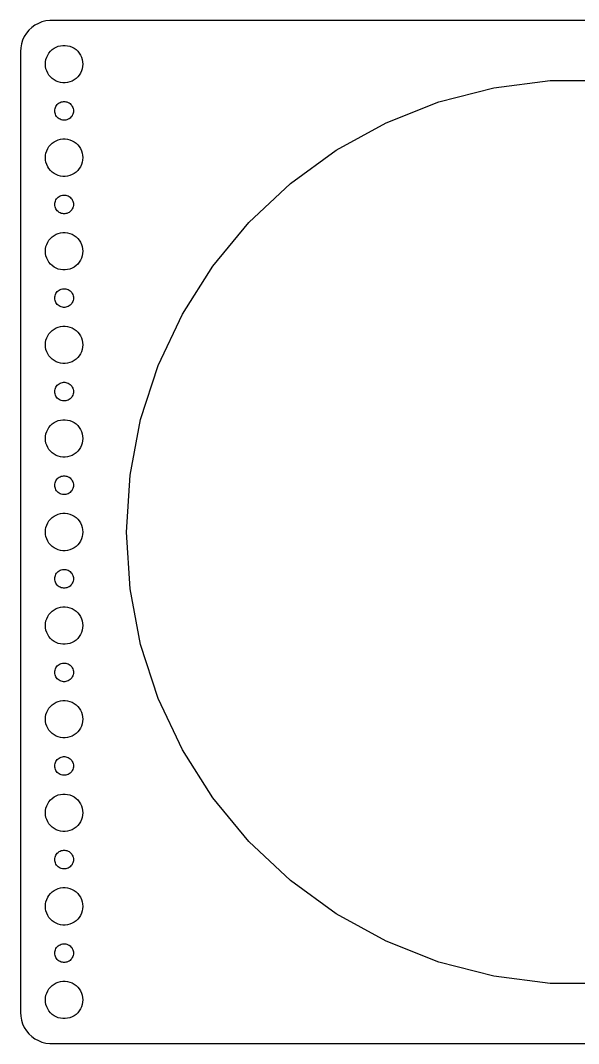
# Model space of a CAD drawing. Header units: metres. Extents: x -90 to 90, y -82 to 82.
# Drawn here: x -89.5 to 0, y -82 to 82 of the extents above; entities that cross this region are included whole.
import ezdxf

# ---------------------------------------------------------------- set-up
doc = ezdxf.new("R2010")
doc.units = ezdxf.units.M

msp = doc.modelspace()

# ---------------------------------------------------------------- linework, layer by layer
for p, q in [((-84.8139, 81.9901), (-85.4369, 81.9114)), ((84.8139, 81.9901), (-84.8139, 81.9901)), ((-88.1448, 80.4227), (-88.5451, 79.9389)), ((-87.6871, 80.8526), (-88.1448, 80.4227)), ((-87.1791, 81.2216), (-87.6871, 80.8526)), ((-86.6289, 81.5241), (-87.1791, 81.2216)), ((-86.0451, 81.7553), (-86.6289, 81.5241)), ((-85.4369, 81.9114), (-86.0451, 81.7553)), ((-89.1489, 78.8406), (-89.3429, 78.2434)), ((-88.8815, 79.4088), (-89.1489, 78.8406)), ((-88.5451, 79.9389), (-88.8815, 79.4088)), ((-89.4606, 77.6267), (-89.5, 77)), ((-89.3429, 78.2434), (-89.4606, 77.6267)), ((-84.6869, 77.0536), (-84.4123, 77.3115)), ((-84.4123, 77.3115), (-84.1075, 77.533)), ((-84.1075, 77.533), (-83.7773, 77.7145)), ((-83.7773, 77.7145), (-83.427, 77.8532)), ((-83.427, 77.8532), (-83.0621, 77.9469)), ((-83.0621, 77.9469), (-82.6884, 77.9941)), ((-82.6884, 77.9941), (-82.3116, 77.9941)), ((-82.3116, 77.9941), (-81.9379, 77.9469)), ((-81.9379, 77.9469), (-81.573, 77.8532)), ((-81.573, 77.8532), (-81.2227, 77.7145)), ((-81.2227, 77.7145), (-80.8925, 77.533)), ((-80.8925, 77.533), (-80.5877, 77.3115)), ((-80.5877, 77.3115), (-80.3131, 77.0536)), ((-89.5, 77), (-89.5, -77)), ((-85.4763, 75.376), (-85.4057, 75.7461)), ((-85.4057, 75.7461), (-85.2893, 76.1044)), ((-85.2893, 76.1044), (-85.1289, 76.4453)), ((-85.1289, 76.4453), (-84.927, 76.7634)), ((-84.927, 76.7634), (-84.6869, 77.0536)), ((-80.3131, 77.0536), (-80.073, 76.7634)), ((-80.073, 76.7634), (-79.8711, 76.4453)), ((-79.8711, 76.4453), (-79.7107, 76.1044)), ((-79.7107, 76.1044), (-79.5943, 75.7461)), ((-79.5943, 75.7461), (-79.5237, 75.376)), ((-85.5, 75), (-85.4763, 75.376)), ((-85.4763, 74.624), (-85.5, 75)), ((-85.4057, 74.2539), (-85.4763, 74.624)), ((-85.2893, 73.8956), (-85.4057, 74.2539)), ((-85.1289, 73.5547), (-85.2893, 73.8956)), ((-79.7107, 73.8956), (-79.8711, 73.5547)), ((-79.5943, 74.2539), (-79.7107, 73.8956)), ((-79.5237, 74.624), (-79.5943, 74.2539)), ((-79.5237, 75.376), (-79.5, 75)), ((-79.5, 75), (-79.5237, 74.624)), ((-84.927, 73.2366), (-85.1289, 73.5547)), ((-84.6869, 72.9464), (-84.927, 73.2366)), ((-84.4123, 72.6885), (-84.6869, 72.9464)), ((-84.1075, 72.467), (-84.4123, 72.6885)), ((-83.7773, 72.2855), (-84.1075, 72.467)), ((-83.427, 72.1468), (-83.7773, 72.2855)), ((-81.2227, 72.2855), (-81.573, 72.1468)), ((-80.8925, 72.467), (-81.2227, 72.2855)), ((-80.5877, 72.6885), (-80.8925, 72.467)), ((-80.3131, 72.9464), (-80.5877, 72.6885)), ((-80.073, 73.2366), (-80.3131, 72.9464)), ((-79.8711, 73.5547), (-80.073, 73.2366)), ((-13.5851, 71.2158), (-4.55231, 72.3569)), ((-4.55231, 72.3569), (4.55231, 72.3569)), ((-83.0621, 72.0531), (-83.427, 72.1468)), ((-82.6884, 72.0059), (-83.0621, 72.0531)), ((-82.3116, 72.0059), (-82.6884, 72.0059)), ((-81.9379, 72.0531), (-82.3116, 72.0059)), ((-81.573, 72.1468), (-81.9379, 72.0531)), ((-22.4037, 68.9516), (-13.5851, 71.2158)), ((-83.1387, 68.8572), (-82.9635, 68.9266)), ((-82.9635, 68.9266), (-82.7811, 68.9734)), ((-82.7811, 68.9734), (-82.5942, 68.997)), ((-82.5942, 68.997), (-82.4058, 68.997)), ((-82.4058, 68.997), (-82.2189, 68.9734)), ((-82.2189, 68.9734), (-82.0365, 68.9266)), ((-82.0365, 68.9266), (-81.8613, 68.8572)), ((-30.869, 65.6), (-22.4037, 68.9516)), ((-84, 67.5), (-83.9882, 67.688)), ((-83.9882, 67.312), (-84, 67.5)), ((-83.9882, 67.688), (-83.9529, 67.873)), ((-83.9529, 67.127), (-83.9882, 67.312)), ((-83.9529, 67.873), (-83.8947, 68.0522)), ((-83.8947, 68.0522), (-83.8145, 68.2226)), ((-83.8145, 68.2226), (-83.7135, 68.3817)), ((-83.7135, 68.3817), (-83.5934, 68.5268)), ((-83.5934, 68.5268), (-83.4561, 68.6558)), ((-83.4561, 68.6558), (-83.3037, 68.7665)), ((-83.3037, 68.7665), (-83.1387, 68.8572)), ((-81.8613, 68.8572), (-81.6963, 68.7665)), ((-81.6963, 68.7665), (-81.5439, 68.6558)), ((-81.5439, 68.6558), (-81.4065, 68.5268)), ((-81.4065, 68.5268), (-81.2865, 68.3817)), ((-81.2865, 68.3817), (-81.1855, 68.2226)), ((-81.1855, 68.2226), (-81.1053, 68.0522)), ((-81.1053, 68.0522), (-81.0471, 67.873)), ((-81.0471, 67.873), (-81.0118, 67.688)), ((-81.0118, 67.312), (-81.0471, 67.127)), ((-81.0118, 67.688), (-81, 67.5)), ((-81, 67.5), (-81.0118, 67.312)), ((-83.8947, 66.9478), (-83.9529, 67.127)), ((-83.8145, 66.7774), (-83.8947, 66.9478)), ((-83.7135, 66.6183), (-83.8145, 66.7774)), ((-83.5934, 66.4732), (-83.7135, 66.6183)), ((-83.4561, 66.3442), (-83.5934, 66.4732)), ((-83.3037, 66.2335), (-83.4561, 66.3442)), ((-83.1387, 66.1428), (-83.3037, 66.2335)), ((-82.9635, 66.0734), (-83.1387, 66.1428)), ((-82.7811, 66.0266), (-82.9635, 66.0734)), ((-82.5942, 66.003), (-82.7811, 66.0266)), ((-82.4058, 66.003), (-82.5942, 66.003)), ((-82.2189, 66.0266), (-82.4058, 66.003)), ((-82.0365, 66.0734), (-82.2189, 66.0266)), ((-81.8613, 66.1428), (-82.0365, 66.0734)), ((-81.6963, 66.2335), (-81.8613, 66.1428)), ((-81.5439, 66.3442), (-81.6963, 66.2335)), ((-81.4065, 66.4732), (-81.5439, 66.3442)), ((-81.2865, 66.6183), (-81.4065, 66.4732)), ((-81.1855, 66.7774), (-81.2865, 66.6183)), ((-81.1053, 66.9478), (-81.1855, 66.7774)), ((-81.0471, 67.127), (-81.1053, 66.9478)), ((-38.8474, 61.2138), (-30.869, 65.6)), ((-84.4123, 62.3115), (-84.1075, 62.533)), ((-84.1075, 62.533), (-83.7773, 62.7145)), ((-83.7773, 62.7145), (-83.427, 62.8532)), ((-83.427, 62.8532), (-83.0621, 62.9469)), ((-83.0621, 62.9469), (-82.6884, 62.9941)), ((-82.6884, 62.9941), (-82.3116, 62.9941)), ((-82.3116, 62.9941), (-81.9379, 62.9469)), ((-81.9379, 62.9469), (-81.573, 62.8532)), ((-81.573, 62.8532), (-81.2227, 62.7145)), ((-81.2227, 62.7145), (-80.8925, 62.533)), ((-80.8925, 62.533), (-80.5877, 62.3115)), ((-85.4763, 60.376), (-85.4057, 60.7461)), ((-85.4057, 60.7461), (-85.2893, 61.1044)), ((-85.2893, 61.1044), (-85.1289, 61.4453)), ((-85.1289, 61.4453), (-84.927, 61.7634)), ((-84.927, 61.7634), (-84.6869, 62.0536)), ((-84.6869, 62.0536), (-84.4123, 62.3115)), ((-80.5877, 62.3115), (-80.3131, 62.0536)), ((-80.3131, 62.0536), (-80.073, 61.7634)), ((-80.073, 61.7634), (-79.8711, 61.4453)), ((-79.8711, 61.4453), (-79.7107, 61.1044)), ((-79.7107, 61.1044), (-79.5943, 60.7461)), ((-79.5943, 60.7461), (-79.5237, 60.376)), ((-46.2132, 55.8622), (-38.8474, 61.2138)), ((-85.5, 60), (-85.4763, 60.376)), ((-85.4763, 59.624), (-85.5, 60)), ((-85.4057, 59.2539), (-85.4763, 59.624)), ((-85.2893, 58.8956), (-85.4057, 59.2539)), ((-79.5943, 59.2539), (-79.7107, 58.8956)), ((-79.5237, 59.624), (-79.5943, 59.2539)), ((-79.5237, 60.376), (-79.5, 60)), ((-79.5, 60), (-79.5237, 59.624)), ((-85.1289, 58.5547), (-85.2893, 58.8956)), ((-84.927, 58.2366), (-85.1289, 58.5547)), ((-84.6869, 57.9464), (-84.927, 58.2366)), ((-84.4123, 57.6885), (-84.6869, 57.9464)), ((-84.1075, 57.467), (-84.4123, 57.6885)), ((-83.7773, 57.2855), (-84.1075, 57.467)), ((-80.8925, 57.467), (-81.2227, 57.2855)), ((-80.5877, 57.6885), (-80.8925, 57.467)), ((-80.3131, 57.9464), (-80.5877, 57.6885)), ((-80.073, 58.2366), (-80.3131, 57.9464)), ((-79.8711, 58.5547), (-80.073, 58.2366)), ((-79.7107, 58.8956), (-79.8711, 58.5547)), ((-83.427, 57.1468), (-83.7773, 57.2855)), ((-83.0621, 57.0531), (-83.427, 57.1468)), ((-82.6884, 57.0059), (-83.0621, 57.0531)), ((-82.3116, 57.0059), (-82.6884, 57.0059)), ((-81.9379, 57.0531), (-82.3116, 57.0059)), ((-81.573, 57.1468), (-81.9379, 57.0531)), ((-81.2227, 57.2855), (-81.573, 57.1468)), ((-52.8502, 49.6297), (-46.2132, 55.8622)), ((-84, 52.5), (-83.9882, 52.688)), ((-83.9882, 52.312), (-84, 52.5)), ((-83.9882, 52.688), (-83.9529, 52.873)), ((-83.9529, 52.873), (-83.8947, 53.0522)), ((-83.8947, 53.0522), (-83.8145, 53.2226)), ((-83.8145, 53.2226), (-83.7135, 53.3817)), ((-83.7135, 53.3817), (-83.5934, 53.5268)), ((-83.5934, 53.5268), (-83.4561, 53.6558)), ((-83.4561, 53.6558), (-83.3037, 53.7665)), ((-83.3037, 53.7665), (-83.1387, 53.8572)), ((-83.1387, 53.8572), (-82.9635, 53.9266)), ((-82.9635, 53.9266), (-82.7811, 53.9734)), ((-82.7811, 53.9734), (-82.5942, 53.997)), ((-82.5942, 53.997), (-82.4058, 53.997)), ((-82.4058, 53.997), (-82.2189, 53.9734)), ((-82.2189, 53.9734), (-82.0365, 53.9266)), ((-82.0365, 53.9266), (-81.8613, 53.8572)), ((-81.8613, 53.8572), (-81.6963, 53.7665)), ((-81.6963, 53.7665), (-81.5439, 53.6558)), ((-81.5439, 53.6558), (-81.4065, 53.5268)), ((-81.4065, 53.5268), (-81.2865, 53.3817)), ((-81.2865, 53.3817), (-81.1855, 53.2226)), ((-81.1855, 53.2226), (-81.1053, 53.0522)), ((-81.1053, 53.0522), (-81.0471, 52.873)), ((-81.0471, 52.873), (-81.0118, 52.688)), ((-81.0118, 52.688), (-81, 52.5)), ((-81, 52.5), (-81.0118, 52.312)), ((-83.9529, 52.127), (-83.9882, 52.312)), ((-83.8947, 51.9478), (-83.9529, 52.127)), ((-83.8145, 51.7774), (-83.8947, 51.9478)), ((-83.7135, 51.6183), (-83.8145, 51.7774)), ((-83.5934, 51.4732), (-83.7135, 51.6183)), ((-83.4561, 51.3442), (-83.5934, 51.4732)), ((-83.3037, 51.2335), (-83.4561, 51.3442)), ((-83.1387, 51.1428), (-83.3037, 51.2335)), ((-82.9635, 51.0734), (-83.1387, 51.1428)), ((-82.7811, 51.0266), (-82.9635, 51.0734)), ((-82.5942, 51.003), (-82.7811, 51.0266)), ((-82.4058, 51.003), (-82.5942, 51.003)), ((-82.2189, 51.0266), (-82.4058, 51.003)), ((-82.0365, 51.0734), (-82.2189, 51.0266)), ((-81.8613, 51.1428), (-82.0365, 51.0734)), ((-81.6963, 51.2335), (-81.8613, 51.1428)), ((-81.5439, 51.3442), (-81.6963, 51.2335)), ((-81.4065, 51.4732), (-81.5439, 51.3442)), ((-81.2865, 51.6183), (-81.4065, 51.4732)), ((-81.1855, 51.7774), (-81.2865, 51.6183)), ((-81.1053, 51.9478), (-81.1855, 51.7774)), ((-81.0471, 52.127), (-81.1053, 51.9478)), ((-81.0118, 52.312), (-81.0471, 52.127)), ((-58.6537, 42.6144), (-52.8502, 49.6297)), ((-84.1075, 47.533), (-83.7773, 47.7145)), ((-83.7773, 47.7145), (-83.427, 47.8532)), ((-83.427, 47.8532), (-83.0621, 47.9469)), ((-83.0621, 47.9469), (-82.6884, 47.9941)), ((-82.6884, 47.9941), (-82.3116, 47.9941)), ((-82.3116, 47.9941), (-81.9379, 47.9469)), ((-81.9379, 47.9469), (-81.573, 47.8532)), ((-81.573, 47.8532), (-81.2227, 47.7145)), ((-81.2227, 47.7145), (-80.8925, 47.533)), ((-85.4057, 45.7461), (-85.2893, 46.1044)), ((-85.2893, 46.1044), (-85.1289, 46.4453)), ((-85.1289, 46.4453), (-84.927, 46.7634)), ((-84.927, 46.7634), (-84.6869, 47.0536)), ((-84.6869, 47.0536), (-84.4123, 47.3115)), ((-84.4123, 47.3115), (-84.1075, 47.533)), ((-80.8925, 47.533), (-80.5877, 47.3115)), ((-80.5877, 47.3115), (-80.3131, 47.0536)), ((-80.3131, 47.0536), (-80.073, 46.7634)), ((-80.073, 46.7634), (-79.8711, 46.4453)), ((-79.8711, 46.4453), (-79.7107, 46.1044)), ((-79.7107, 46.1044), (-79.5943, 45.7461)), ((-85.5, 45), (-85.4763, 45.376)), ((-85.4763, 44.624), (-85.5, 45)), ((-85.4763, 45.376), (-85.4057, 45.7461)), ((-85.4057, 44.2539), (-85.4763, 44.624)), ((-79.5943, 45.7461), (-79.5237, 45.376)), ((-79.5237, 44.624), (-79.5943, 44.2539)), ((-79.5237, 45.376), (-79.5, 45)), ((-79.5, 45), (-79.5237, 44.624)), ((-85.2893, 43.8956), (-85.4057, 44.2539)), ((-85.1289, 43.5547), (-85.2893, 43.8956)), ((-84.927, 43.2366), (-85.1289, 43.5547)), ((-84.6869, 42.9464), (-84.927, 43.2366)), ((-84.4123, 42.6885), (-84.6869, 42.9464)), ((-84.1075, 42.467), (-84.4123, 42.6885)), ((-80.5877, 42.6885), (-80.8925, 42.467)), ((-80.3131, 42.9464), (-80.5877, 42.6885)), ((-80.073, 43.2366), (-80.3131, 42.9464)), ((-79.8711, 43.5547), (-80.073, 43.2366)), ((-79.7107, 43.8956), (-79.8711, 43.5547)), ((-79.5943, 44.2539), (-79.7107, 43.8956)), ((-83.7773, 42.2855), (-84.1075, 42.467)), ((-83.427, 42.1468), (-83.7773, 42.2855)), ((-83.0621, 42.0531), (-83.427, 42.1468)), ((-82.6884, 42.0059), (-83.0621, 42.0531)), ((-82.3116, 42.0059), (-82.6884, 42.0059)), ((-81.9379, 42.0531), (-82.3116, 42.0059)), ((-81.573, 42.1468), (-81.9379, 42.0531)), ((-81.2227, 42.2855), (-81.573, 42.1468)), ((-80.8925, 42.467), (-81.2227, 42.2855)), ((-63.5322, 34.9271), (-58.6537, 42.6144)), ((-83.9882, 37.688), (-83.9529, 37.873)), ((-83.9529, 37.873), (-83.8947, 38.0522)), ((-83.8947, 38.0522), (-83.8145, 38.2226)), ((-83.8145, 38.2226), (-83.7135, 38.3817)), ((-83.7135, 38.3817), (-83.5934, 38.5268)), ((-83.5934, 38.5268), (-83.4561, 38.6558)), ((-83.4561, 38.6558), (-83.3037, 38.7665)), ((-83.3037, 38.7665), (-83.1387, 38.8572)), ((-83.1387, 38.8572), (-82.9635, 38.9266)), ((-82.9635, 38.9266), (-82.7811, 38.9734)), ((-82.7811, 38.9734), (-82.5942, 38.997)), ((-82.5942, 38.997), (-82.4058, 38.997)), ((-82.4058, 38.997), (-82.2189, 38.9734)), ((-82.2189, 38.9734), (-82.0365, 38.9266)), ((-82.0365, 38.9266), (-81.8613, 38.8572)), ((-81.8613, 38.8572), (-81.6963, 38.7665)), ((-81.6963, 38.7665), (-81.5439, 38.6558)), ((-81.5439, 38.6558), (-81.4065, 38.5268)), ((-81.4065, 38.5268), (-81.2865, 38.3817)), ((-81.2865, 38.3817), (-81.1855, 38.2226)), ((-81.1855, 38.2226), (-81.1053, 38.0522)), ((-81.1053, 38.0522), (-81.0471, 37.873)), ((-81.0471, 37.873), (-81.0118, 37.688)), ((-84, 37.5), (-83.9882, 37.688)), ((-83.9882, 37.312), (-84, 37.5)), ((-83.9529, 37.127), (-83.9882, 37.312)), ((-83.8947, 36.9478), (-83.9529, 37.127)), ((-83.8145, 36.7774), (-83.8947, 36.9478)), ((-83.7135, 36.6183), (-83.8145, 36.7774)), ((-83.5934, 36.4732), (-83.7135, 36.6183)), ((-83.4561, 36.3442), (-83.5934, 36.4732)), ((-83.3037, 36.2335), (-83.4561, 36.3442)), ((-83.1387, 36.1428), (-83.3037, 36.2335)), ((-82.9635, 36.0734), (-83.1387, 36.1428)), ((-81.8613, 36.1428), (-82.0365, 36.0734)), ((-81.6963, 36.2335), (-81.8613, 36.1428)), ((-81.5439, 36.3442), (-81.6963, 36.2335)), ((-81.4065, 36.4732), (-81.5439, 36.3442)), ((-81.2865, 36.6183), (-81.4065, 36.4732)), ((-81.1855, 36.7774), (-81.2865, 36.6183)), ((-81.1053, 36.9478), (-81.1855, 36.7774)), ((-81.0471, 37.127), (-81.1053, 36.9478)), ((-81.0118, 37.312), (-81.0471, 37.127)), ((-81.0118, 37.688), (-81, 37.5)), ((-81, 37.5), (-81.0118, 37.312)), ((-82.7811, 36.0266), (-82.9635, 36.0734)), ((-82.5942, 36.003), (-82.7811, 36.0266)), ((-82.4058, 36.003), (-82.5942, 36.003)), ((-82.2189, 36.0266), (-82.4058, 36.003)), ((-82.0365, 36.0734), (-82.2189, 36.0266)), ((-67.4088, 26.689), (-63.5322, 34.9271)), ((-83.7773, 32.7145), (-83.427, 32.8532)), ((-83.427, 32.8532), (-83.0621, 32.9469)), ((-83.0621, 32.9469), (-82.6884, 32.9941)), ((-82.6884, 32.9941), (-82.3116, 32.9941)), ((-82.3116, 32.9941), (-81.9379, 32.9469)), ((-81.9379, 32.9469), (-81.573, 32.8532)), ((-81.573, 32.8532), (-81.2227, 32.7145)), ((-85.2893, 31.1044), (-85.1289, 31.4453)), ((-85.1289, 31.4453), (-84.927, 31.7634)), ((-84.927, 31.7634), (-84.6869, 32.0536)), ((-84.6869, 32.0536), (-84.4123, 32.3115)), ((-84.4123, 32.3115), (-84.1075, 32.533)), ((-84.1075, 32.533), (-83.7773, 32.7145)), ((-81.2227, 32.7145), (-80.8925, 32.533)), ((-80.8925, 32.533), (-80.5877, 32.3115)), ((-80.5877, 32.3115), (-80.3131, 32.0536)), ((-80.3131, 32.0536), (-80.073, 31.7634)), ((-80.073, 31.7634), (-79.8711, 31.4453)), ((-79.8711, 31.4453), (-79.7107, 31.1044)), ((-85.5, 30), (-85.4763, 30.376)), ((-85.4763, 29.624), (-85.5, 30)), ((-85.4763, 30.376), (-85.4057, 30.7461)), ((-85.4057, 29.2539), (-85.4763, 29.624)), ((-85.4057, 30.7461), (-85.2893, 31.1044)), ((-79.7107, 31.1044), (-79.5943, 30.7461)), ((-79.5943, 30.7461), (-79.5237, 30.376)), ((-79.5237, 29.624), (-79.5943, 29.2539)), ((-79.5237, 30.376), (-79.5, 30)), ((-79.5, 30), (-79.5237, 29.624)), ((-85.2893, 28.8956), (-85.4057, 29.2539)), ((-85.1289, 28.5547), (-85.2893, 28.8956)), ((-84.927, 28.2366), (-85.1289, 28.5547)), ((-84.6869, 27.9464), (-84.927, 28.2366)), ((-84.4123, 27.6884), (-84.6869, 27.9464)), ((-80.3131, 27.9464), (-80.5877, 27.6884)), ((-80.073, 28.2366), (-80.3131, 27.9464)), ((-79.8711, 28.5547), (-80.073, 28.2366)), ((-79.7107, 28.8956), (-79.8711, 28.5547)), ((-79.5943, 29.2539), (-79.7107, 28.8956)), ((-84.1075, 27.467), (-84.4123, 27.6884)), ((-83.7773, 27.2855), (-84.1075, 27.467)), ((-83.427, 27.1468), (-83.7773, 27.2855)), ((-83.0621, 27.0531), (-83.427, 27.1468)), ((-82.6884, 27.0059), (-83.0621, 27.0531)), ((-82.3116, 27.0059), (-82.6884, 27.0059)), ((-81.9379, 27.0531), (-82.3116, 27.0059)), ((-81.573, 27.1468), (-81.9379, 27.0531)), ((-81.2227, 27.2855), (-81.573, 27.1468)), ((-80.8925, 27.467), (-81.2227, 27.2855)), ((-80.5877, 27.6884), (-80.8925, 27.467)), ((-70.2223, 18.03), (-67.4088, 26.689)), ((-83.9529, 22.873), (-83.8947, 23.0522)), ((-83.8947, 23.0522), (-83.8145, 23.2226)), ((-83.8145, 23.2226), (-83.7135, 23.3817)), ((-83.7135, 23.3817), (-83.5934, 23.5268)), ((-83.5934, 23.5268), (-83.4561, 23.6558)), ((-83.4561, 23.6558), (-83.3037, 23.7665)), ((-83.3037, 23.7665), (-83.1387, 23.8572)), ((-83.1387, 23.8572), (-82.9635, 23.9266)), ((-82.9635, 23.9266), (-82.7811, 23.9734)), ((-82.7811, 23.9734), (-82.5942, 23.997)), ((-82.5942, 23.997), (-82.4058, 23.997)), ((-82.4058, 23.997), (-82.2189, 23.9734)), ((-82.2189, 23.9734), (-82.0365, 23.9266)), ((-82.0365, 23.9266), (-81.8613, 23.8572)), ((-81.8613, 23.8572), (-81.6963, 23.7665)), ((-81.6963, 23.7665), (-81.5439, 23.6558)), ((-81.5439, 23.6558), (-81.4065, 23.5268)), ((-81.4065, 23.5268), (-81.2865, 23.3817)), ((-81.2865, 23.3817), (-81.1855, 23.2226)), ((-81.1855, 23.2226), (-81.1053, 23.0522)), ((-81.1053, 23.0522), (-81.0471, 22.873)), ((-84, 22.5), (-83.9882, 22.688)), ((-83.9882, 22.312), (-84, 22.5)), ((-83.9882, 22.688), (-83.9529, 22.873)), ((-83.9529, 22.127), (-83.9882, 22.312)), ((-83.8947, 21.9478), (-83.9529, 22.127)), ((-83.8145, 21.7774), (-83.8947, 21.9478)), ((-83.7135, 21.6183), (-83.8145, 21.7774)), ((-83.5934, 21.4732), (-83.7135, 21.6183)), ((-83.4561, 21.3442), (-83.5934, 21.4732)), ((-83.3037, 21.2335), (-83.4561, 21.3442)), ((-81.5439, 21.3442), (-81.6963, 21.2335)), ((-81.4065, 21.4732), (-81.5439, 21.3442)), ((-81.2865, 21.6183), (-81.4065, 21.4732)), ((-81.1855, 21.7774), (-81.2865, 21.6183)), ((-81.1053, 21.9478), (-81.1855, 21.7774)), ((-81.0471, 22.127), (-81.1053, 21.9478)), ((-81.0471, 22.873), (-81.0118, 22.688)), ((-81.0118, 22.312), (-81.0471, 22.127)), ((-81.0118, 22.688), (-81, 22.5)), ((-81, 22.5), (-81.0118, 22.312)), ((-83.1387, 21.1427), (-83.3037, 21.2335)), ((-82.9635, 21.0734), (-83.1387, 21.1427)), ((-82.7811, 21.0266), (-82.9635, 21.0734)), ((-82.5942, 21.003), (-82.7811, 21.0266)), ((-82.4058, 21.003), (-82.5942, 21.003)), ((-82.2189, 21.0266), (-82.4058, 21.003)), ((-82.0365, 21.0734), (-82.2189, 21.0266)), ((-81.8613, 21.1427), (-82.0365, 21.0734)), ((-81.6963, 21.2335), (-81.8613, 21.1427)), ((-85.2893, 16.1044), (-85.1289, 16.4453)), ((-85.1289, 16.4453), (-84.927, 16.7634)), ((-84.927, 16.7634), (-84.6869, 17.0536)), ((-84.6869, 17.0536), (-84.4123, 17.3115)), ((-84.4123, 17.3115), (-84.1075, 17.533)), ((-84.1075, 17.533), (-83.7773, 17.7145)), ((-83.7773, 17.7145), (-83.427, 17.8532)), ((-83.427, 17.8532), (-83.0621, 17.9469)), ((-83.0621, 17.9469), (-82.6884, 17.9941)), ((-82.6884, 17.9941), (-82.3116, 17.9941)), ((-82.3116, 17.9941), (-81.9379, 17.9469)), ((-81.9379, 17.9469), (-81.573, 17.8532)), ((-81.573, 17.8532), (-81.2227, 17.7145)), ((-81.2227, 17.7145), (-80.8925, 17.533)), ((-80.8925, 17.533), (-80.5877, 17.3115)), ((-80.5877, 17.3115), (-80.3131, 17.0536)), ((-80.3131, 17.0536), (-80.073, 16.7634)), ((-80.073, 16.7634), (-79.8711, 16.4453)), ((-79.8711, 16.4453), (-79.7107, 16.1044)), ((-71.9283, 9.08665), (-70.2223, 18.03)), ((-85.5, 15), (-85.4763, 15.376)), ((-85.4763, 14.624), (-85.5, 15)), ((-85.4763, 15.376), (-85.4057, 15.7461)), ((-85.4057, 15.7461), (-85.2893, 16.1044)), ((-79.7107, 16.1044), (-79.5943, 15.7461)), ((-79.5943, 15.7461), (-79.5237, 15.376)), ((-79.5237, 15.376), (-79.5, 15)), ((-79.5, 15), (-79.5237, 14.624)), ((-85.4057, 14.2539), (-85.4763, 14.624)), ((-85.2893, 13.8956), (-85.4057, 14.2539)), ((-85.1289, 13.5547), (-85.2893, 13.8956)), ((-84.927, 13.2366), (-85.1289, 13.5547)), ((-84.6869, 12.9464), (-84.927, 13.2366)), ((-80.073, 13.2366), (-80.3131, 12.9464)), ((-79.8711, 13.5547), (-80.073, 13.2366)), ((-79.7107, 13.8956), (-79.8711, 13.5547)), ((-79.5943, 14.2539), (-79.7107, 13.8956)), ((-79.5237, 14.624), (-79.5943, 14.2539)), ((-84.4123, 12.6884), (-84.6869, 12.9464)), ((-84.1075, 12.467), (-84.4123, 12.6884)), ((-83.7773, 12.2855), (-84.1075, 12.467)), ((-83.427, 12.1468), (-83.7773, 12.2855)), ((-83.0621, 12.0531), (-83.427, 12.1468)), ((-82.6884, 12.0059), (-83.0621, 12.0531)), ((-82.3116, 12.0059), (-82.6884, 12.0059)), ((-81.9379, 12.0531), (-82.3116, 12.0059)), ((-81.573, 12.1468), (-81.9379, 12.0531)), ((-81.2227, 12.2855), (-81.573, 12.1468)), ((-80.8925, 12.467), (-81.2227, 12.2855)), ((-80.5877, 12.6884), (-80.8925, 12.467)), ((-80.3131, 12.9464), (-80.5877, 12.6884)), ((-83.8947, 8.05219), (-83.8145, 8.22263)), ((-83.8145, 8.22263), (-83.7135, 8.38167)), ((-83.7135, 8.38167), (-83.5934, 8.52681)), ((-83.5934, 8.52681), (-83.4561, 8.65576)), ((-83.4561, 8.65576), (-83.3037, 8.76648)), ((-83.3037, 8.76648), (-83.1387, 8.85724)), ((-83.1387, 8.85724), (-82.9635, 8.92657)), ((-82.9635, 8.92657), (-82.7811, 8.97342)), ((-82.7811, 8.97342), (-82.5942, 8.99704)), ((-82.5942, 8.99704), (-82.4058, 8.99704)), ((-82.4058, 8.99704), (-82.2189, 8.97342)), ((-82.2189, 8.97342), (-82.0365, 8.92657)), ((-82.0365, 8.92657), (-81.8613, 8.85724)), ((-81.8613, 8.85724), (-81.6963, 8.76648)), ((-81.6963, 8.76648), (-81.5439, 8.65576)), ((-81.5439, 8.65576), (-81.4065, 8.52681)), ((-81.4065, 8.52681), (-81.2865, 8.38167)), ((-81.2865, 8.38167), (-81.1855, 8.22263)), ((-81.1855, 8.22263), (-81.1053, 8.05219)), ((-72.5, 0), (-71.9283, 9.08665)), ((-84, 7.5), (-83.9882, 7.68799)), ((-83.9882, 7.312), (-84, 7.5)), ((-83.9882, 7.68799), (-83.9529, 7.87303)), ((-83.9529, 7.12695), (-83.9882, 7.312)), ((-83.9529, 7.87303), (-83.8947, 8.05219)), ((-83.8947, 6.9478), (-83.9529, 7.12695)), ((-83.8145, 6.77736), (-83.8947, 6.9478)), ((-83.7135, 6.61832), (-83.8145, 6.77736)), ((-83.5934, 6.47318), (-83.7135, 6.61832)), ((-81.2865, 6.61832), (-81.4065, 6.47318)), ((-81.1855, 6.77736), (-81.2865, 6.61832)), ((-81.1053, 6.9478), (-81.1855, 6.77736)), ((-81.1053, 8.05219), (-81.0471, 7.87303)), ((-81.0471, 7.12695), (-81.1053, 6.9478)), ((-81.0471, 7.87303), (-81.0118, 7.68799)), ((-81.0118, 7.312), (-81.0471, 7.12695)), ((-81.0118, 7.68799), (-81, 7.5)), ((-81, 7.5), (-81.0118, 7.312)), ((-83.4561, 6.34422), (-83.5934, 6.47318)), ((-83.3037, 6.23351), (-83.4561, 6.34422)), ((-83.1387, 6.14275), (-83.3037, 6.23351)), ((-82.9635, 6.07341), (-83.1387, 6.14275)), ((-82.7811, 6.02657), (-82.9635, 6.07341)), ((-82.5942, 6.00294), (-82.7811, 6.02657)), ((-82.4058, 6.00294), (-82.5942, 6.00294)), ((-82.2189, 6.02657), (-82.4058, 6.00294)), ((-82.0365, 6.07341), (-82.2189, 6.02657)), ((-81.8613, 6.14275), (-82.0365, 6.07341)), ((-81.6963, 6.23351), (-81.8613, 6.14275)), ((-81.5439, 6.34422), (-81.6963, 6.23351)), ((-81.4065, 6.47318), (-81.5439, 6.34422)), ((-85.1289, 1.44525), (-84.927, 1.76335)), ((-84.927, 1.76335), (-84.6869, 2.05363)), ((-84.6869, 2.05363), (-84.4123, 2.31154)), ((-84.4123, 2.31154), (-84.1075, 2.53297)), ((-84.1075, 2.53297), (-83.7773, 2.71448)), ((-83.7773, 2.71448), (-83.427, 2.85316)), ((-83.427, 2.85316), (-83.0621, 2.94685)), ((-83.0621, 2.94685), (-82.6884, 2.99408)), ((-82.6884, 2.99408), (-82.3116, 2.99408)), ((-82.3116, 2.99408), (-81.9379, 2.94685)), ((-81.9379, 2.94685), (-81.573, 2.85316)), ((-81.573, 2.85316), (-81.2227, 2.71448)), ((-81.2227, 2.71448), (-80.8925, 2.53297)), ((-80.8925, 2.53297), (-80.5877, 2.31154)), ((-80.5877, 2.31154), (-80.3131, 2.05363)), ((-80.3131, 2.05363), (-80.073, 1.76335)), ((-80.073, 1.76335), (-79.8711, 1.44525)), ((-85.5, 0), (-85.4763, 0.37599)), ((-85.4763, -0.37599), (-85.5, 0)), ((-85.4763, 0.37599), (-85.4057, 0.74606)), ((-85.4057, 0.74606), (-85.2893, 1.10437)), ((-85.2893, 1.10437), (-85.1289, 1.44525)), ((-79.8711, 1.44525), (-79.7107, 1.10437)), ((-79.7107, 1.10437), (-79.5943, 0.74606)), ((-79.5943, 0.74606), (-79.5237, 0.37599)), ((-79.5237, 0.37599), (-79.5, 0)), ((-79.5, 0), (-79.5237, -0.37599)), ((-71.9283, -9.08665), (-72.5, 0)), ((-85.4057, -0.74606), (-85.4763, -0.37599)), ((-85.2893, -1.10437), (-85.4057, -0.74606)), ((-85.1289, -1.44525), (-85.2893, -1.10437)), ((-84.927, -1.76335), (-85.1289, -1.44525)), ((-79.8711, -1.44525), (-80.073, -1.76335)), ((-79.7107, -1.10437), (-79.8711, -1.44525)), ((-79.5943, -0.74606), (-79.7107, -1.10437)), ((-79.5237, -0.37599), (-79.5943, -0.74606)), ((-84.6869, -2.05363), (-84.927, -1.76335)), ((-84.4123, -2.31154), (-84.6869, -2.05363)), ((-84.1075, -2.53297), (-84.4123, -2.31154)), ((-83.7773, -2.71448), (-84.1075, -2.53297)), ((-83.427, -2.85316), (-83.7773, -2.71448)), ((-83.0621, -2.94685), (-83.427, -2.85316)), ((-82.6884, -2.99408), (-83.0621, -2.94685)), ((-82.3116, -2.99408), (-82.6884, -2.99408)), ((-81.9379, -2.94685), (-82.3116, -2.99408)), ((-81.573, -2.85316), (-81.9379, -2.94685)), ((-81.2227, -2.71448), (-81.573, -2.85316)), ((-80.8925, -2.53297), (-81.2227, -2.71448)), ((-80.5877, -2.31154), (-80.8925, -2.53297)), ((-80.3131, -2.05363), (-80.5877, -2.31154)), ((-80.073, -1.76335), (-80.3131, -2.05363)), ((-83.7135, -6.61832), (-83.5934, -6.47318)), ((-83.5934, -6.47318), (-83.4561, -6.34422)), ((-83.4561, -6.34422), (-83.3037, -6.23351)), ((-83.3037, -6.23351), (-83.1387, -6.14275)), ((-83.1387, -6.14275), (-82.9635, -6.07341)), ((-82.9635, -6.07341), (-82.7811, -6.02657)), ((-82.7811, -6.02657), (-82.5942, -6.00294)), ((-82.5942, -6.00294), (-82.4058, -6.00294)), ((-82.4058, -6.00294), (-82.2189, -6.02657)), ((-82.2189, -6.02657), (-82.0365, -6.07341)), ((-82.0365, -6.07341), (-81.8613, -6.14275)), ((-81.8613, -6.14275), (-81.6963, -6.23351)), ((-81.6963, -6.23351), (-81.5439, -6.34422)), ((-81.5439, -6.34422), (-81.4065, -6.47318)), ((-81.4065, -6.47318), (-81.2865, -6.61832)), ((-84, -7.5), (-83.9882, -7.312)), ((-83.9882, -7.68799), (-84, -7.5)), ((-83.9882, -7.312), (-83.9529, -7.12695)), ((-83.9529, -7.87303), (-83.9882, -7.68799)), ((-83.9529, -7.12695), (-83.8947, -6.9478)), ((-83.8947, -8.05219), (-83.9529, -7.87303)), ((-83.8947, -6.9478), (-83.8145, -6.77736)), ((-83.8145, -8.22263), (-83.8947, -8.05219)), ((-83.8145, -6.77736), (-83.7135, -6.61832)), ((-81.2865, -6.61832), (-81.1855, -6.77736)), ((-81.1855, -6.77736), (-81.1053, -6.9478)), ((-81.1053, -8.05219), (-81.1855, -8.22263)), ((-81.1053, -6.9478), (-81.0471, -7.12695)), ((-81.0471, -7.87303), (-81.1053, -8.05219)), ((-81.0471, -7.12695), (-81.0118, -7.312)), ((-81.0118, -7.68799), (-81.0471, -7.87303)), ((-81.0118, -7.312), (-81, -7.5)), ((-81, -7.5), (-81.0118, -7.68799)), ((-83.7135, -8.38167), (-83.8145, -8.22263)), ((-83.5934, -8.52681), (-83.7135, -8.38167)), ((-83.4561, -8.65576), (-83.5934, -8.52681)), ((-83.3037, -8.76648), (-83.4561, -8.65576)), ((-83.1387, -8.85724), (-83.3037, -8.76648)), ((-82.9635, -8.92657), (-83.1387, -8.85724)), ((-82.7811, -8.97342), (-82.9635, -8.92657)), ((-82.5942, -8.99704), (-82.7811, -8.97342)), ((-82.4058, -8.99704), (-82.5942, -8.99704)), ((-82.2189, -8.97342), (-82.4058, -8.99704)), ((-82.0365, -8.92657), (-82.2189, -8.97342)), ((-81.8613, -8.85724), (-82.0365, -8.92657)), ((-81.6963, -8.76648), (-81.8613, -8.85724)), ((-81.5439, -8.65576), (-81.6963, -8.76648)), ((-81.4065, -8.52681), (-81.5439, -8.65576)), ((-81.2865, -8.38167), (-81.4065, -8.52681)), ((-81.1855, -8.22263), (-81.2865, -8.38167)), ((-70.2223, -18.03), (-71.9283, -9.08665)), ((-84.927, -13.2366), (-84.6869, -12.9464)), ((-84.6869, -12.9464), (-84.4123, -12.6884)), ((-84.4123, -12.6884), (-84.1075, -12.467)), ((-84.1075, -12.467), (-83.7773, -12.2855)), ((-83.7773, -12.2855), (-83.427, -12.1468)), ((-83.427, -12.1468), (-83.0621, -12.0531)), ((-83.0621, -12.0531), (-82.6884, -12.0059)), ((-82.6884, -12.0059), (-82.3116, -12.0059)), ((-82.3116, -12.0059), (-81.9379, -12.0531)), ((-81.9379, -12.0531), (-81.573, -12.1468)), ((-81.573, -12.1468), (-81.2227, -12.2855)), ((-81.2227, -12.2855), (-80.8925, -12.467)), ((-80.8925, -12.467), (-80.5877, -12.6884)), ((-80.5877, -12.6884), (-80.3131, -12.9464)), ((-80.3131, -12.9464), (-80.073, -13.2366)), ((-85.5, -15), (-85.4763, -14.624)), ((-85.4763, -14.624), (-85.4057, -14.2539)), ((-85.4057, -14.2539), (-85.2893, -13.8956)), ((-85.2893, -13.8956), (-85.1289, -13.5547)), ((-85.1289, -13.5547), (-84.927, -13.2366)), ((-80.073, -13.2366), (-79.8711, -13.5547)), ((-79.8711, -13.5547), (-79.7107, -13.8956)), ((-79.7107, -13.8956), (-79.5943, -14.2539)), ((-79.5943, -14.2539), (-79.5237, -14.624)), ((-79.5237, -14.624), (-79.5, -15)), ((-85.4763, -15.376), (-85.5, -15)), ((-85.4057, -15.7461), (-85.4763, -15.376)), ((-85.2893, -16.1044), (-85.4057, -15.7461)), ((-85.1289, -16.4453), (-85.2893, -16.1044)), ((-79.7107, -16.1044), (-79.8711, -16.4453)), ((-79.5943, -15.7461), (-79.7107, -16.1044)), ((-79.5237, -15.376), (-79.5943, -15.7461)), ((-79.5, -15), (-79.5237, -15.376)), ((-84.927, -16.7634), (-85.1289, -16.4453)), ((-84.6869, -17.0536), (-84.927, -16.7634)), ((-84.4123, -17.3115), (-84.6869, -17.0536)), ((-84.1075, -17.533), (-84.4123, -17.3115)), ((-83.7773, -17.7145), (-84.1075, -17.533)), ((-83.427, -17.8532), (-83.7773, -17.7145)), ((-83.0621, -17.9469), (-83.427, -17.8532)), ((-82.6884, -17.9941), (-83.0621, -17.9469)), ((-82.3116, -17.9941), (-82.6884, -17.9941)), ((-81.9379, -17.9469), (-82.3116, -17.9941)), ((-81.573, -17.8532), (-81.9379, -17.9469)), ((-81.2227, -17.7145), (-81.573, -17.8532)), ((-80.8925, -17.533), (-81.2227, -17.7145)), ((-80.5877, -17.3115), (-80.8925, -17.533)), ((-80.3131, -17.0536), (-80.5877, -17.3115)), ((-80.073, -16.7634), (-80.3131, -17.0536)), ((-79.8711, -16.4453), (-80.073, -16.7634)), ((-67.4088, -26.689), (-70.2223, -18.03)), ((-83.4561, -21.3442), (-83.3037, -21.2335)), ((-83.3037, -21.2335), (-83.1387, -21.1427)), ((-83.1387, -21.1427), (-82.9635, -21.0734)), ((-82.9635, -21.0734), (-82.7811, -21.0266)), ((-82.7811, -21.0266), (-82.5942, -21.003)), ((-82.5942, -21.003), (-82.4058, -21.003)), ((-82.4058, -21.003), (-82.2189, -21.0266)), ((-82.2189, -21.0266), (-82.0365, -21.0734)), ((-82.0365, -21.0734), (-81.8613, -21.1427)), ((-81.8613, -21.1427), (-81.6963, -21.2335)), ((-81.6963, -21.2335), (-81.5439, -21.3442)), ((-84, -22.5), (-83.9882, -22.312)), ((-83.9882, -22.688), (-84, -22.5)), ((-83.9882, -22.312), (-83.9529, -22.127)), ((-83.9529, -22.873), (-83.9882, -22.688)), ((-83.9529, -22.127), (-83.8947, -21.9478)), ((-83.8947, -23.0522), (-83.9529, -22.873)), ((-83.8947, -21.9478), (-83.8145, -21.7774)), ((-83.8145, -21.7774), (-83.7135, -21.6183)), ((-83.7135, -21.6183), (-83.5934, -21.4732)), ((-83.5934, -21.4732), (-83.4561, -21.3442)), ((-81.5439, -21.3442), (-81.4065, -21.4732)), ((-81.4065, -21.4732), (-81.2865, -21.6183)), ((-81.2865, -21.6183), (-81.1855, -21.7774)), ((-81.1855, -21.7774), (-81.1053, -21.9478)), ((-81.1053, -21.9478), (-81.0471, -22.127)), ((-81.0471, -22.873), (-81.1053, -23.0522)), ((-81.0471, -22.127), (-81.0118, -22.312)), ((-81.0118, -22.688), (-81.0471, -22.873)), ((-81.0118, -22.312), (-81, -22.5)), ((-81, -22.5), (-81.0118, -22.688)), ((-83.8145, -23.2226), (-83.8947, -23.0522)), ((-83.7135, -23.3817), (-83.8145, -23.2226)), ((-83.5934, -23.5268), (-83.7135, -23.3817)), ((-83.4561, -23.6558), (-83.5934, -23.5268)), ((-83.3037, -23.7665), (-83.4561, -23.6558)), ((-83.1387, -23.8572), (-83.3037, -23.7665)), ((-82.9635, -23.9266), (-83.1387, -23.8572)), ((-82.7811, -23.9734), (-82.9635, -23.9266)), ((-82.5942, -23.997), (-82.7811, -23.9734)), ((-82.4058, -23.997), (-82.5942, -23.997)), ((-82.2189, -23.9734), (-82.4058, -23.997)), ((-82.0365, -23.9266), (-82.2189, -23.9734)), ((-81.8613, -23.8572), (-82.0365, -23.9266)), ((-81.6963, -23.7665), (-81.8613, -23.8572)), ((-81.5439, -23.6558), (-81.6963, -23.7665)), ((-81.4065, -23.5268), (-81.5439, -23.6558)), ((-81.2865, -23.3817), (-81.4065, -23.5268)), ((-81.1855, -23.2226), (-81.2865, -23.3817)), ((-81.1053, -23.0522), (-81.1855, -23.2226)), ((-84.6869, -27.9464), (-84.4123, -27.6884)), ((-84.4123, -27.6884), (-84.1075, -27.467)), ((-84.1075, -27.467), (-83.7773, -27.2855)), ((-83.7773, -27.2855), (-83.427, -27.1468)), ((-83.427, -27.1468), (-83.0621, -27.0531)), ((-83.0621, -27.0531), (-82.6884, -27.0059)), ((-82.6884, -27.0059), (-82.3116, -27.0059)), ((-82.3116, -27.0059), (-81.9379, -27.0531)), ((-81.9379, -27.0531), (-81.573, -27.1468)), ((-81.573, -27.1468), (-81.2227, -27.2855)), ((-81.2227, -27.2855), (-80.8925, -27.467)), ((-80.8925, -27.467), (-80.5877, -27.6884)), ((-80.5877, -27.6884), (-80.3131, -27.9464)), ((-63.5322, -34.9271), (-67.4088, -26.689)), ((-85.4763, -29.624), (-85.4057, -29.2539)), ((-85.4057, -29.2539), (-85.2893, -28.8956)), ((-85.2893, -28.8956), (-85.1289, -28.5547)), ((-85.1289, -28.5547), (-84.927, -28.2366)), ((-84.927, -28.2366), (-84.6869, -27.9464)), ((-80.3131, -27.9464), (-80.073, -28.2366)), ((-80.073, -28.2366), (-79.8711, -28.5547)), ((-79.8711, -28.5547), (-79.7107, -28.8956)), ((-79.7107, -28.8956), (-79.5943, -29.2539)), ((-79.5943, -29.2539), (-79.5237, -29.624)), ((-85.5, -30), (-85.4763, -29.624)), ((-85.4763, -30.376), (-85.5, -30)), ((-85.4057, -30.7461), (-85.4763, -30.376)), ((-85.2893, -31.1044), (-85.4057, -30.7461)), ((-85.1289, -31.4453), (-85.2893, -31.1044)), ((-79.7107, -31.1044), (-79.8711, -31.4453)), ((-79.5943, -30.7461), (-79.7107, -31.1044)), ((-79.5237, -30.376), (-79.5943, -30.7461)), ((-79.5237, -29.624), (-79.5, -30)), ((-79.5, -30), (-79.5237, -30.376)), ((-84.927, -31.7634), (-85.1289, -31.4453)), ((-84.6869, -32.0536), (-84.927, -31.7634)), ((-84.4123, -32.3115), (-84.6869, -32.0536)), ((-84.1075, -32.533), (-84.4123, -32.3115)), ((-83.7773, -32.7145), (-84.1075, -32.533)), ((-83.427, -32.8532), (-83.7773, -32.7145)), ((-81.2227, -32.7145), (-81.573, -32.8532)), ((-80.8925, -32.533), (-81.2227, -32.7145)), ((-80.5877, -32.3115), (-80.8925, -32.533)), ((-80.3131, -32.0536), (-80.5877, -32.3115)), ((-80.073, -31.7634), (-80.3131, -32.0536)), ((-79.8711, -31.4453), (-80.073, -31.7634)), ((-83.0621, -32.9469), (-83.427, -32.8532)), ((-82.6884, -32.9941), (-83.0621, -32.9469)), ((-82.3116, -32.9941), (-82.6884, -32.9941)), ((-81.9379, -32.9469), (-82.3116, -32.9941)), ((-81.573, -32.8532), (-81.9379, -32.9469)), ((-83.1387, -36.1428), (-82.9635, -36.0734)), ((-82.9635, -36.0734), (-82.7811, -36.0266)), ((-82.7811, -36.0266), (-82.5942, -36.003)), ((-82.5942, -36.003), (-82.4058, -36.003)), ((-82.4058, -36.003), (-82.2189, -36.0266)), ((-82.2189, -36.0266), (-82.0365, -36.0734)), ((-82.0365, -36.0734), (-81.8613, -36.1428)), ((-58.6537, -42.6144), (-63.5322, -34.9271)), ((-84, -37.5), (-83.9882, -37.312)), ((-83.9882, -37.688), (-84, -37.5)), ((-83.9882, -37.312), (-83.9529, -37.127)), ((-83.9529, -37.873), (-83.9882, -37.688)), ((-83.9529, -37.127), (-83.8947, -36.9478)), ((-83.8947, -36.9478), (-83.8145, -36.7774)), ((-83.8145, -36.7774), (-83.7135, -36.6183)), ((-83.7135, -36.6183), (-83.5934, -36.4732)), ((-83.5934, -36.4732), (-83.4561, -36.3442)), ((-83.4561, -36.3442), (-83.3037, -36.2335)), ((-83.3037, -36.2335), (-83.1387, -36.1428)), ((-81.8613, -36.1428), (-81.6963, -36.2335)), ((-81.6963, -36.2335), (-81.5439, -36.3442)), ((-81.5439, -36.3442), (-81.4065, -36.4732)), ((-81.4065, -36.4732), (-81.2865, -36.6183)), ((-81.2865, -36.6183), (-81.1855, -36.7774)), ((-81.1855, -36.7774), (-81.1053, -36.9478)), ((-81.1053, -36.9478), (-81.0471, -37.127)), ((-81.0471, -37.127), (-81.0118, -37.312)), ((-81.0118, -37.688), (-81.0471, -37.873)), ((-81.0118, -37.312), (-81, -37.5)), ((-81, -37.5), (-81.0118, -37.688)), ((-83.8947, -38.0522), (-83.9529, -37.873)), ((-83.8145, -38.2226), (-83.8947, -38.0522)), ((-83.7135, -38.3817), (-83.8145, -38.2226)), ((-83.5934, -38.5268), (-83.7135, -38.3817)), ((-83.4561, -38.6558), (-83.5934, -38.5268)), ((-83.3037, -38.7665), (-83.4561, -38.6558)), ((-83.1387, -38.8572), (-83.3037, -38.7665)), ((-82.9635, -38.9266), (-83.1387, -38.8572)), ((-82.7811, -38.9734), (-82.9635, -38.9266)), ((-82.5942, -38.997), (-82.7811, -38.9734)), ((-82.4058, -38.997), (-82.5942, -38.997)), ((-82.2189, -38.9734), (-82.4058, -38.997)), ((-82.0365, -38.9266), (-82.2189, -38.9734)), ((-81.8613, -38.8572), (-82.0365, -38.9266)), ((-81.6963, -38.7665), (-81.8613, -38.8572)), ((-81.5439, -38.6558), (-81.6963, -38.7665)), ((-81.4065, -38.5268), (-81.5439, -38.6558)), ((-81.2865, -38.3817), (-81.4065, -38.5268)), ((-81.1855, -38.2226), (-81.2865, -38.3817)), ((-81.1053, -38.0522), (-81.1855, -38.2226)), ((-81.0471, -37.873), (-81.1053, -38.0522)), ((-84.4123, -42.6885), (-84.1075, -42.467)), ((-84.1075, -42.467), (-83.7773, -42.2855)), ((-83.7773, -42.2855), (-83.427, -42.1468)), ((-83.427, -42.1468), (-83.0621, -42.0531)), ((-83.0621, -42.0531), (-82.6884, -42.0059)), ((-82.6884, -42.0059), (-82.3116, -42.0059)), ((-82.3116, -42.0059), (-81.9379, -42.0531)), ((-81.9379, -42.0531), (-81.573, -42.1468)), ((-81.573, -42.1468), (-81.2227, -42.2855)), ((-81.2227, -42.2855), (-80.8925, -42.467)), ((-80.8925, -42.467), (-80.5877, -42.6885)), ((-52.8502, -49.6297), (-58.6537, -42.6144)), ((-85.4763, -44.624), (-85.4057, -44.2539)), ((-85.4057, -44.2539), (-85.2893, -43.8956)), ((-85.2893, -43.8956), (-85.1289, -43.5547)), ((-85.1289, -43.5547), (-84.927, -43.2366)), ((-84.927, -43.2366), (-84.6869, -42.9464)), ((-84.6869, -42.9464), (-84.4123, -42.6885)), ((-80.5877, -42.6885), (-80.3131, -42.9464)), ((-80.3131, -42.9464), (-80.073, -43.2366)), ((-80.073, -43.2366), (-79.8711, -43.5547)), ((-79.8711, -43.5547), (-79.7107, -43.8956)), ((-79.7107, -43.8956), (-79.5943, -44.2539)), ((-79.5943, -44.2539), (-79.5237, -44.624)), ((-85.5, -45), (-85.4763, -44.624)), ((-85.4763, -45.376), (-85.5, -45)), ((-85.4057, -45.7461), (-85.4763, -45.376)), ((-85.2893, -46.1044), (-85.4057, -45.7461)), ((-79.5943, -45.7461), (-79.7107, -46.1044)), ((-79.5237, -45.376), (-79.5943, -45.7461)), ((-79.5237, -44.624), (-79.5, -45)), ((-79.5, -45), (-79.5237, -45.376)), ((-85.1289, -46.4453), (-85.2893, -46.1044)), ((-84.927, -46.7634), (-85.1289, -46.4453)), ((-84.6869, -47.0536), (-84.927, -46.7634)), ((-84.4123, -47.3115), (-84.6869, -47.0536)), ((-84.1075, -47.533), (-84.4123, -47.3115)), ((-83.7773, -47.7145), (-84.1075, -47.533)), ((-80.8925, -47.533), (-81.2227, -47.7145)), ((-80.5877, -47.3115), (-80.8925, -47.533)), ((-80.3131, -47.0536), (-80.5877, -47.3115)), ((-80.073, -46.7634), (-80.3131, -47.0536)), ((-79.8711, -46.4453), (-80.073, -46.7634)), ((-79.7107, -46.1044), (-79.8711, -46.4453)), ((-83.427, -47.8532), (-83.7773, -47.7145)), ((-83.0621, -47.9469), (-83.427, -47.8532)), ((-82.6884, -47.9941), (-83.0621, -47.9469)), ((-82.3116, -47.9941), (-82.6884, -47.9941)), ((-81.9379, -47.9469), (-82.3116, -47.9941)), ((-81.573, -47.8532), (-81.9379, -47.9469)), ((-81.2227, -47.7145), (-81.573, -47.8532)), ((-46.2132, -55.8622), (-52.8502, -49.6297)), ((-84, -52.5), (-83.9882, -52.312)), ((-83.9882, -52.312), (-83.9529, -52.127)), ((-83.9529, -52.127), (-83.8947, -51.9478)), ((-83.8947, -51.9478), (-83.8145, -51.7774)), ((-83.8145, -51.7774), (-83.7135, -51.6183)), ((-83.7135, -51.6183), (-83.5934, -51.4732)), ((-83.5934, -51.4732), (-83.4561, -51.3442)), ((-83.4561, -51.3442), (-83.3037, -51.2335)), ((-83.3037, -51.2335), (-83.1387, -51.1428)), ((-83.1387, -51.1428), (-82.9635, -51.0734)), ((-82.9635, -51.0734), (-82.7811, -51.0266)), ((-82.7811, -51.0266), (-82.5942, -51.003)), ((-82.5942, -51.003), (-82.4058, -51.003)), ((-82.4058, -51.003), (-82.2189, -51.0266)), ((-82.2189, -51.0266), (-82.0365, -51.0734)), ((-82.0365, -51.0734), (-81.8613, -51.1428)), ((-81.8613, -51.1428), (-81.6963, -51.2335)), ((-81.6963, -51.2335), (-81.5439, -51.3442)), ((-81.5439, -51.3442), (-81.4065, -51.4732)), ((-81.4065, -51.4732), (-81.2865, -51.6183)), ((-81.2865, -51.6183), (-81.1855, -51.7774)), ((-81.1855, -51.7774), (-81.1053, -51.9478)), ((-81.1053, -51.9478), (-81.0471, -52.127)), ((-81.0471, -52.127), (-81.0118, -52.312)), ((-81.0118, -52.312), (-81, -52.5)), ((-83.9882, -52.688), (-84, -52.5)), ((-83.9529, -52.873), (-83.9882, -52.688)), ((-83.8947, -53.0522), (-83.9529, -52.873)), ((-83.8145, -53.2226), (-83.8947, -53.0522)), ((-83.7135, -53.3817), (-83.8145, -53.2226)), ((-83.5934, -53.5268), (-83.7135, -53.3817)), ((-83.4561, -53.6558), (-83.5934, -53.5268)), ((-83.3037, -53.7665), (-83.4561, -53.6558)), ((-83.1387, -53.8572), (-83.3037, -53.7665)), ((-82.9635, -53.9266), (-83.1387, -53.8572)), ((-82.7811, -53.9734), (-82.9635, -53.9266)), ((-82.5942, -53.997), (-82.7811, -53.9734)), ((-82.4058, -53.997), (-82.5942, -53.997)), ((-82.2189, -53.9734), (-82.4058, -53.997)), ((-82.0365, -53.9266), (-82.2189, -53.9734)), ((-81.8613, -53.8572), (-82.0365, -53.9266)), ((-81.6963, -53.7665), (-81.8613, -53.8572)), ((-81.5439, -53.6558), (-81.6963, -53.7665)), ((-81.4065, -53.5268), (-81.5439, -53.6558)), ((-81.2865, -53.3817), (-81.4065, -53.5268)), ((-81.1855, -53.2226), (-81.2865, -53.3817)), ((-81.1053, -53.0522), (-81.1855, -53.2226)), ((-81.0471, -52.873), (-81.1053, -53.0522)), ((-81.0118, -52.688), (-81.0471, -52.873)), ((-81, -52.5), (-81.0118, -52.688)), ((-84.1075, -57.467), (-83.7773, -57.2855)), ((-83.7773, -57.2855), (-83.427, -57.1468)), ((-83.427, -57.1468), (-83.0621, -57.0531)), ((-83.0621, -57.0531), (-82.6884, -57.0059)), ((-82.6884, -57.0059), (-82.3116, -57.0059)), ((-82.3116, -57.0059), (-81.9379, -57.0531)), ((-81.9379, -57.0531), (-81.573, -57.1468)), ((-81.573, -57.1468), (-81.2227, -57.2855)), ((-81.2227, -57.2855), (-80.8925, -57.467)), ((-38.8474, -61.2138), (-46.2132, -55.8622)), ((-85.4057, -59.2539), (-85.2893, -58.8956)), ((-85.2893, -58.8956), (-85.1289, -58.5547)), ((-85.1289, -58.5547), (-84.927, -58.2366)), ((-84.927, -58.2366), (-84.6869, -57.9464)), ((-84.6869, -57.9464), (-84.4123, -57.6885)), ((-84.4123, -57.6885), (-84.1075, -57.467)), ((-80.8925, -57.467), (-80.5877, -57.6885)), ((-80.5877, -57.6885), (-80.3131, -57.9464)), ((-80.3131, -57.9464), (-80.073, -58.2366)), ((-80.073, -58.2366), (-79.8711, -58.5547)), ((-79.8711, -58.5547), (-79.7107, -58.8956)), ((-79.7107, -58.8956), (-79.5943, -59.2539)), ((-85.5, -60), (-85.4763, -59.624)), ((-85.4763, -60.376), (-85.5, -60)), ((-85.4763, -59.624), (-85.4057, -59.2539)), ((-85.4057, -60.7461), (-85.4763, -60.376)), ((-79.5943, -59.2539), (-79.5237, -59.624)), ((-79.5237, -60.376), (-79.5943, -60.7461)), ((-79.5237, -59.624), (-79.5, -60)), ((-79.5, -60), (-79.5237, -60.376)), ((-85.2893, -61.1044), (-85.4057, -60.7461)), ((-85.1289, -61.4453), (-85.2893, -61.1044)), ((-84.927, -61.7634), (-85.1289, -61.4453)), ((-84.6869, -62.0536), (-84.927, -61.7634)), ((-84.4123, -62.3115), (-84.6869, -62.0536)), ((-84.1075, -62.533), (-84.4123, -62.3115)), ((-80.5877, -62.3115), (-80.8925, -62.533)), ((-80.3131, -62.0536), (-80.5877, -62.3115)), ((-80.073, -61.7634), (-80.3131, -62.0536)), ((-79.8711, -61.4453), (-80.073, -61.7634)), ((-79.7107, -61.1044), (-79.8711, -61.4453)), ((-79.5943, -60.7461), (-79.7107, -61.1044)), ((-30.869, -65.6), (-38.8474, -61.2138)), ((-83.7773, -62.7145), (-84.1075, -62.533)), ((-83.427, -62.8532), (-83.7773, -62.7145)), ((-83.0621, -62.9469), (-83.427, -62.8532)), ((-82.6884, -62.9941), (-83.0621, -62.9469)), ((-82.3116, -62.9941), (-82.6884, -62.9941)), ((-81.9379, -62.9469), (-82.3116, -62.9941)), ((-81.573, -62.8532), (-81.9379, -62.9469)), ((-81.2227, -62.7145), (-81.573, -62.8532)), ((-80.8925, -62.533), (-81.2227, -62.7145)), ((-83.9882, -67.312), (-83.9529, -67.127)), ((-83.9529, -67.127), (-83.8947, -66.9478)), ((-83.8947, -66.9478), (-83.8145, -66.7774)), ((-83.8145, -66.7774), (-83.7135, -66.6183)), ((-83.7135, -66.6183), (-83.5934, -66.4732)), ((-83.5934, -66.4732), (-83.4561, -66.3442)), ((-83.4561, -66.3442), (-83.3037, -66.2335)), ((-83.3037, -66.2335), (-83.1387, -66.1428)), ((-83.1387, -66.1428), (-82.9635, -66.0734)), ((-82.9635, -66.0734), (-82.7811, -66.0266)), ((-82.7811, -66.0266), (-82.5942, -66.003)), ((-82.5942, -66.003), (-82.4058, -66.003)), ((-82.4058, -66.003), (-82.2189, -66.0266)), ((-82.2189, -66.0266), (-82.0365, -66.0734)), ((-82.0365, -66.0734), (-81.8613, -66.1428)), ((-81.8613, -66.1428), (-81.6963, -66.2335)), ((-81.6963, -66.2335), (-81.5439, -66.3442)), ((-81.5439, -66.3442), (-81.4065, -66.4732)), ((-81.4065, -66.4732), (-81.2865, -66.6183)), ((-81.2865, -66.6183), (-81.1855, -66.7774)), ((-81.1855, -66.7774), (-81.1053, -66.9478)), ((-81.1053, -66.9478), (-81.0471, -67.127)), ((-81.0471, -67.127), (-81.0118, -67.312)), ((-22.4037, -68.9516), (-30.869, -65.6)), ((-84, -67.5), (-83.9882, -67.312)), ((-83.9882, -67.688), (-84, -67.5)), ((-83.9529, -67.873), (-83.9882, -67.688)), ((-83.8947, -68.0522), (-83.9529, -67.873)), ((-83.8145, -68.2226), (-83.8947, -68.0522)), ((-83.7135, -68.3817), (-83.8145, -68.2226)), ((-83.5934, -68.5268), (-83.7135, -68.3817)), ((-83.4561, -68.6558), (-83.5934, -68.5268)), ((-83.3037, -68.7665), (-83.4561, -68.6558)), ((-83.1387, -68.8572), (-83.3037, -68.7665)), ((-82.9635, -68.9266), (-83.1387, -68.8572)), ((-81.8613, -68.8572), (-82.0365, -68.9266)), ((-81.6963, -68.7665), (-81.8613, -68.8572)), ((-81.5439, -68.6558), (-81.6963, -68.7665)), ((-81.4065, -68.5268), (-81.5439, -68.6558)), ((-81.2865, -68.3817), (-81.4065, -68.5268)), ((-81.1855, -68.2226), (-81.2865, -68.3817)), ((-81.1053, -68.0522), (-81.1855, -68.2226)), ((-81.0471, -67.873), (-81.1053, -68.0522)), ((-81.0118, -67.688), (-81.0471, -67.873)), ((-81.0118, -67.312), (-81, -67.5)), ((-81, -67.5), (-81.0118, -67.688)), ((-82.7811, -68.9734), (-82.9635, -68.9266)), ((-82.5942, -68.997), (-82.7811, -68.9734)), ((-82.4058, -68.997), (-82.5942, -68.997)), ((-82.2189, -68.9734), (-82.4058, -68.997)), ((-82.0365, -68.9266), (-82.2189, -68.9734)), ((-13.5851, -71.2158), (-22.4037, -68.9516)), ((-83.7773, -72.2855), (-83.427, -72.1468)), ((-83.427, -72.1468), (-83.0621, -72.0531)), ((-83.0621, -72.0531), (-82.6884, -72.0059)), ((-82.6884, -72.0059), (-82.3116, -72.0059)), ((-82.3116, -72.0059), (-81.9379, -72.0531)), ((-81.9379, -72.0531), (-81.573, -72.1468)), ((-81.573, -72.1468), (-81.2227, -72.2855)), ((-4.55231, -72.3569), (-13.5851, -71.2158)), ((-85.2893, -73.8956), (-85.1289, -73.5547)), ((-85.1289, -73.5547), (-84.927, -73.2366)), ((-84.927, -73.2366), (-84.6869, -72.9464)), ((-84.6869, -72.9464), (-84.4123, -72.6885)), ((-84.4123, -72.6885), (-84.1075, -72.467)), ((-84.1075, -72.467), (-83.7773, -72.2855)), ((-81.2227, -72.2855), (-80.8925, -72.467)), ((-80.8925, -72.467), (-80.5877, -72.6885)), ((-80.5877, -72.6885), (-80.3131, -72.9464)), ((-80.3131, -72.9464), (-80.073, -73.2366)), ((-80.073, -73.2366), (-79.8711, -73.5547)), ((-79.8711, -73.5547), (-79.7107, -73.8956)), ((4.55231, -72.3569), (-4.55231, -72.3569)), ((-85.5, -75), (-85.4763, -74.624)), ((-85.4763, -75.376), (-85.5, -75)), ((-85.4763, -74.624), (-85.4057, -74.2539)), ((-85.4057, -75.7461), (-85.4763, -75.376)), ((-85.4057, -74.2539), (-85.2893, -73.8956)), ((-79.7107, -73.8956), (-79.5943, -74.2539)), ((-79.5943, -74.2539), (-79.5237, -74.624)), ((-79.5237, -75.376), (-79.5943, -75.7461)), ((-79.5237, -74.624), (-79.5, -75)), ((-79.5, -75), (-79.5237, -75.376)), ((-89.5, -77), (-89.4606, -77.6267)), ((-85.2893, -76.1044), (-85.4057, -75.7461)), ((-85.1289, -76.4453), (-85.2893, -76.1044)), ((-84.927, -76.7634), (-85.1289, -76.4453)), ((-84.6869, -77.0536), (-84.927, -76.7634)), ((-84.4123, -77.3115), (-84.6869, -77.0536)), ((-80.3131, -77.0536), (-80.5877, -77.3115)), ((-80.073, -76.7634), (-80.3131, -77.0536)), ((-79.8711, -76.4453), (-80.073, -76.7634)), ((-79.7107, -76.1044), (-79.8711, -76.4453)), ((-79.5943, -75.7461), (-79.7107, -76.1044)), ((-89.4606, -77.6267), (-89.3429, -78.2434)), ((-89.3429, -78.2434), (-89.1489, -78.8406)), ((-84.1075, -77.533), (-84.4123, -77.3115)), ((-83.7773, -77.7145), (-84.1075, -77.533)), ((-83.427, -77.8532), (-83.7773, -77.7145)), ((-83.0621, -77.9469), (-83.427, -77.8532)), ((-82.6884, -77.9941), (-83.0621, -77.9469)), ((-82.3116, -77.9941), (-82.6884, -77.9941)), ((-81.9379, -77.9469), (-82.3116, -77.9941)), ((-81.573, -77.8532), (-81.9379, -77.9469)), ((-81.2227, -77.7145), (-81.573, -77.8532)), ((-80.8925, -77.533), (-81.2227, -77.7145)), ((-80.5877, -77.3115), (-80.8925, -77.533)), ((-89.1489, -78.8406), (-88.8815, -79.4088)), ((-88.8815, -79.4088), (-88.5451, -79.9389)), ((-88.5451, -79.9389), (-88.1448, -80.4227)), ((-88.1448, -80.4227), (-87.6871, -80.8526)), ((-87.6871, -80.8526), (-87.1791, -81.2216)), ((-87.1791, -81.2216), (-86.6289, -81.5241)), ((-86.6289, -81.5241), (-86.0451, -81.7553)), ((-86.0451, -81.7553), (-85.4369, -81.9114)), ((-85.4369, -81.9114), (-84.8139, -81.9901)), ((-84.8139, -81.9901), (84.8139, -81.9901))]:
    msp.add_line(p, q)

doc.saveas('drawing.dxf')
